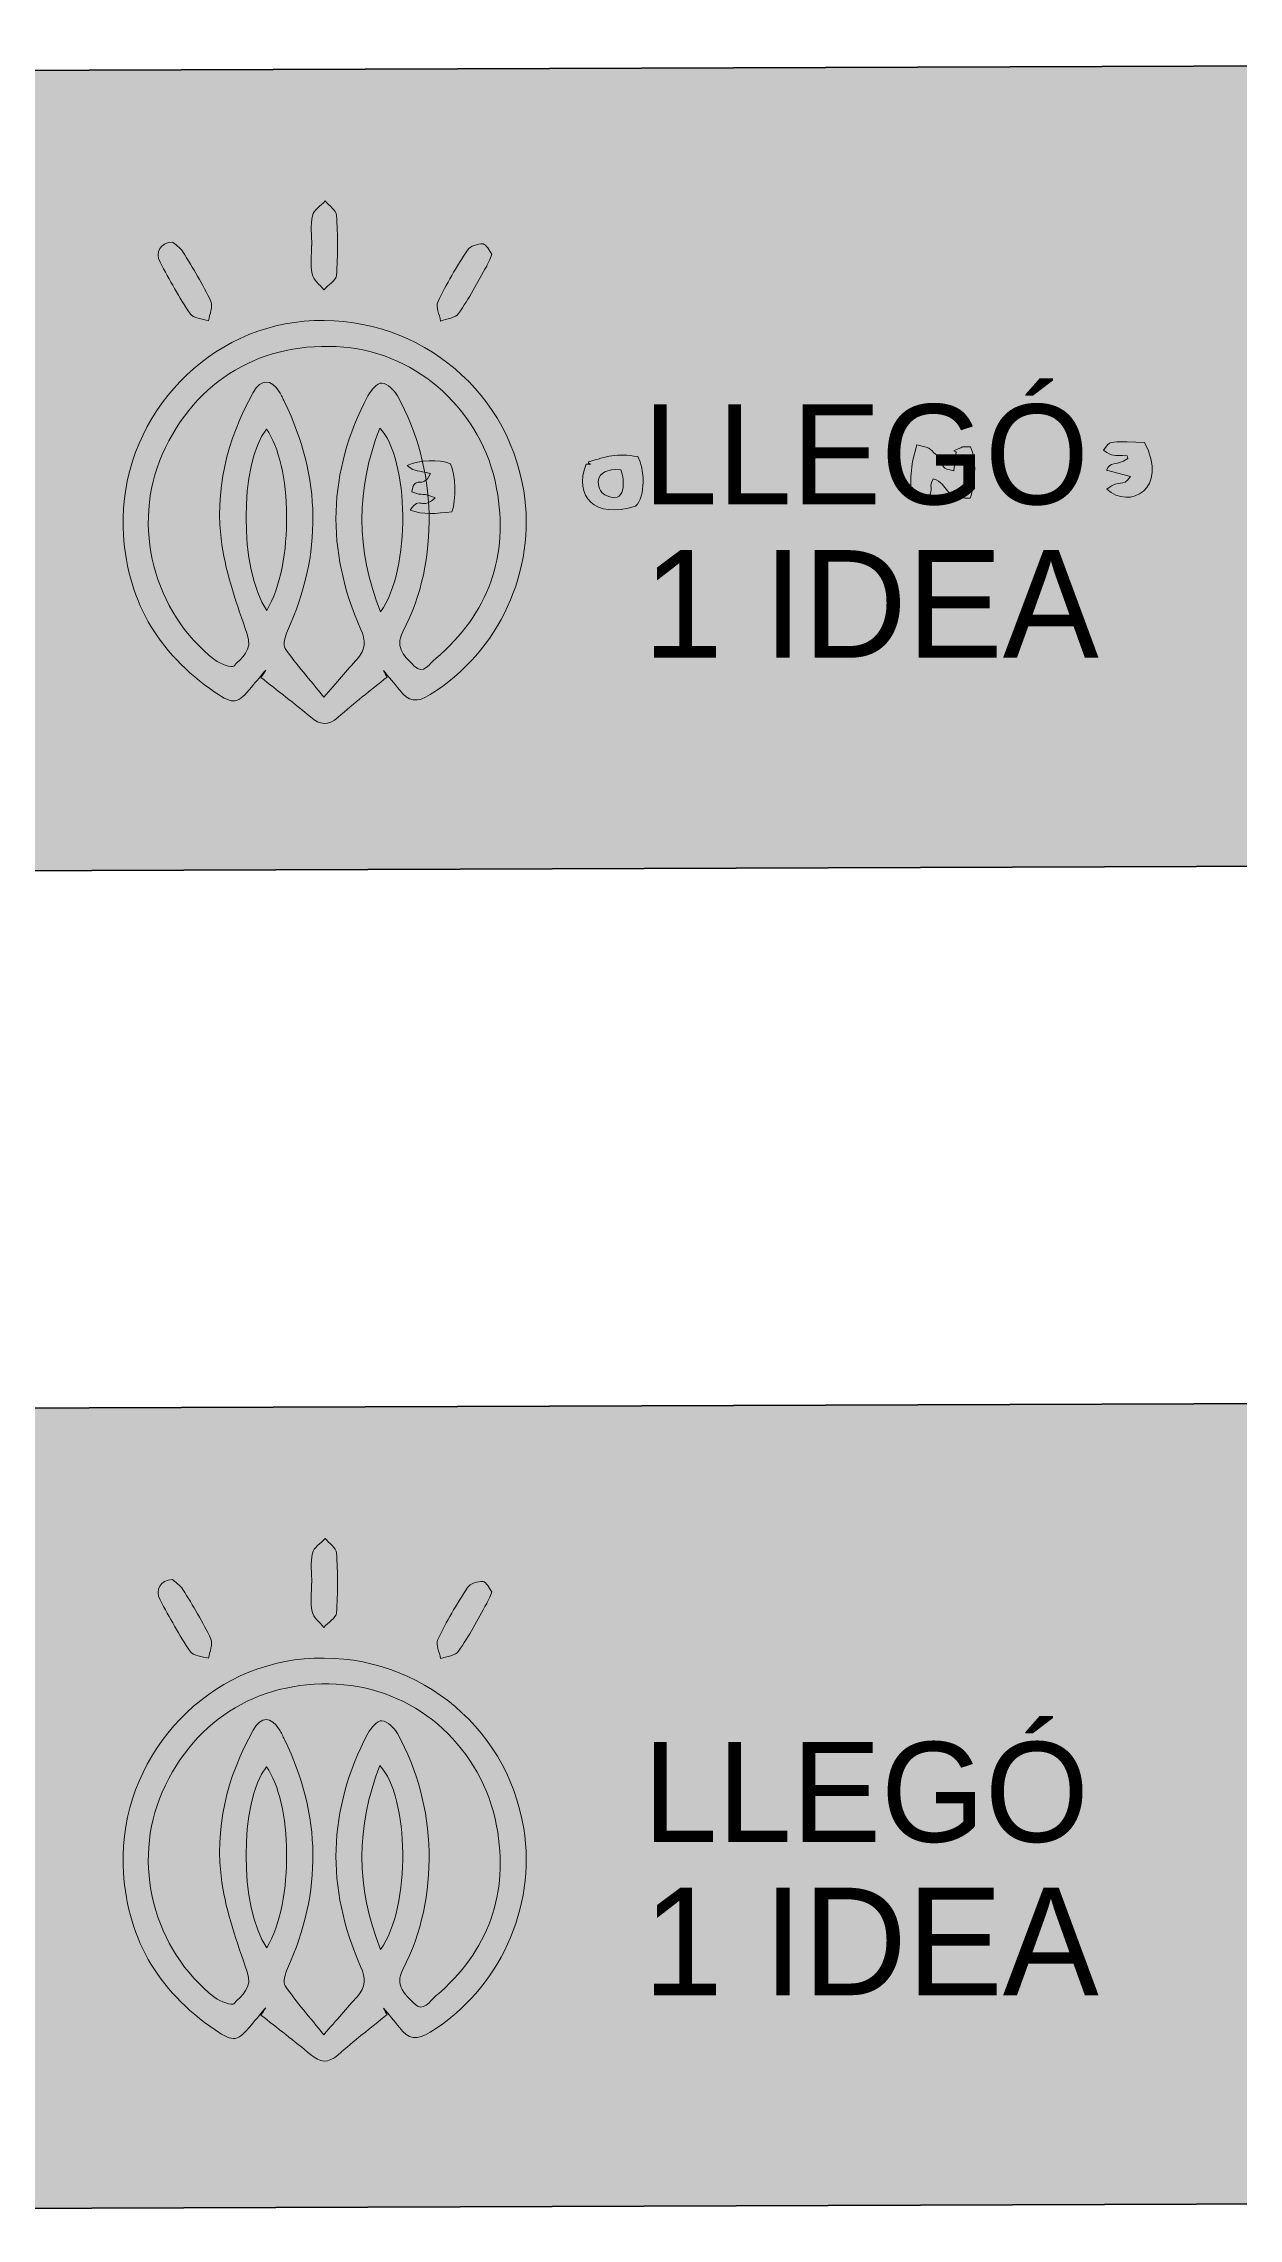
# Model space of a CAD drawing. Header units: millimetres. Extents: x -336 to 268, y -416 to 74.
# Drawn here: x 81.6 to 111.5, y -278.5 to -224.1 of the extents above; entities that cross this region are included whole.
import ezdxf

# ---------------------------------------------------------------- set-up
doc = ezdxf.new("R2010")
doc.units = ezdxf.units.MM
doc.header["$MEASUREMENT"] = 0
doc.layers.add('Capa 1', color=7, linetype='Continuous', lineweight=0)

msp = doc.modelspace()

# ---------------------------------------------------------------- hatches: boundary and pattern name
at = {"layer": 'Capa 1', "true_color": 0x92784b, "transparency": 33554687}
h = msp.add_hatch(color=35, dxfattribs=at)
h.dxf.hatch_style = 2
edge = h.paths.add_edge_path()
edge.add_spline(control_points=[(11.43, -225.041), (11.43, -225.041), (266.767, -224.118), (266.767, -224.118), (267.317, -224.116), (267.768, -224.564), (267.77, -225.114), (267.77, -225.114), (267.835, -243.114), (267.835, -243.114), (267.837, -243.664), (267.389, -244.116), (266.839, -244.118), (266.839, -244.118), (11.503, -245.041), (11.503, -245.041), (10.953, -245.043), (10.501, -244.595), (10.499, -244.044), (10.499, -244.044), (10.434, -226.045), (10.434, -226.045), (10.432, -225.495), (10.88, -225.043), (11.43, -225.041)], knot_values=[0, 0, 0, 0, 1, 1, 1, 2, 2, 2, 3, 3, 3, 4, 4, 4, 5, 5, 5, 6, 6, 6, 7, 7, 7, 8, 8, 8, 8], degree=3, periodic=0)
at = {"layer": 'Capa 1', "true_color": 0x000000, "transparency": 33554687}
h = msp.add_hatch(color=18, dxfattribs=at)
h.dxf.hatch_style = 2
edge = h.paths.add_edge_path()
edge.add_spline(control_points=[(88.313, -229.166), (88.313, -228.916), (88.275, -228.657), (88.328, -228.419), (88.359, -228.279), (88.536, -228.172), (88.648, -228.05), (88.747, -228.169), (88.924, -228.284), (88.932, -228.41), (88.965, -228.908), (88.968, -229.411), (88.931, -229.908), (88.921, -230.037), (88.723, -230.151), (88.611, -230.273), (88.511, -230.14), (88.355, -230.02), (88.323, -229.873), (88.274, -229.647), (88.31, -229.402), (88.31, -229.166), (88.311, -229.166), (88.312, -229.166), (88.313, -229.166)], knot_values=[0, 0, 0, 0, 1, 1, 1, 2, 2, 2, 3, 3, 3, 4, 4, 4, 5, 5, 5, 6, 6, 6, 7, 7, 7, 8, 8, 8, 8], degree=3, periodic=0)
h = msp.add_hatch(color=18, dxfattribs=at)
h.dxf.hatch_style = 2
edge = h.paths.add_edge_path()
edge.add_spline(control_points=[(84.83, -229.077), (84.896, -229.136), (85.025, -229.211), (85.094, -229.323), (85.342, -229.728), (85.59, -230.135), (85.792, -230.562), (85.851, -230.686), (85.758, -230.881), (85.734, -231.044), (85.579, -230.991), (85.354, -230.986), (85.28, -230.878), (85, -230.464), (84.758, -230.023), (84.522, -229.582), (84.392, -229.337), (84.525, -229.09), (84.83, -229.077)], knot_values=[0, 0, 0, 0, 1, 1, 1, 2, 2, 2, 3, 3, 3, 4, 4, 4, 5, 5, 5, 6, 6, 6, 6], degree=3, periodic=0)
h = msp.add_hatch(color=18, dxfattribs=at)
h.dxf.hatch_style = 2
edge = h.paths.add_edge_path()
edge.add_spline(control_points=[(92.814, -229.384), (92.758, -229.512), (92.728, -229.599), (92.683, -229.678), (92.455, -230.077), (92.243, -230.488), (91.982, -230.865), (91.904, -230.977), (91.686, -230.992), (91.533, -231.051), (91.504, -230.89), (91.403, -230.695), (91.46, -230.576), (91.677, -230.127), (91.931, -229.694), (92.204, -229.277), (92.268, -229.178), (92.463, -229.117), (92.592, -229.126), (92.674, -229.131), (92.745, -229.298), (92.814, -229.384)], knot_values=[0, 0, 0, 0, 1, 1, 1, 2, 2, 2, 3, 3, 3, 4, 4, 4, 5, 5, 5, 6, 6, 6, 7, 7, 7, 7], degree=3, periodic=0)
h = msp.add_hatch(color=18, dxfattribs=at)
h.dxf.hatch_style = 2
edge = h.paths.add_edge_path()
edge.add_spline(control_points=[(87.189, -238.282), (87.885, -237.126), (87.818, -234.614), (87.179, -233.756), (86.502, -234.625), (86.496, -237.268), (87.189, -238.282)], knot_values=[0, 0, 0, 0, 1, 1, 1, 2, 2, 2, 2], degree=3, periodic=0)
edge = h.paths.add_edge_path()
edge.add_spline(control_points=[(90.034, -238.317), (90.795, -237.261), (90.749, -234.491), (90.012, -233.725), (89.422, -235.254), (89.41, -236.754), (90.034, -238.317)], knot_values=[0, 0, 0, 0, 1, 1, 1, 2, 2, 2, 2], degree=3, periodic=0)
edge = h.paths.add_edge_path()
edge.add_spline(control_points=[(88.614, -240.449), (88.937, -240.081), (89.191, -239.782), (89.454, -239.492), (89.667, -239.258), (89.666, -239.039), (89.534, -238.743), (88.661, -236.778), (88.711, -234.83), (89.714, -232.921), (89.787, -232.783), (89.958, -232.592), (90.063, -232.603), (90.206, -232.618), (90.376, -232.781), (90.454, -232.925), (90.957, -233.842), (91.221, -234.831), (91.242, -235.876), (91.264, -236.908), (91.061, -237.902), (90.589, -238.82), (90.375, -239.237), (90.658, -239.448), (90.867, -239.665), (91.104, -239.912), (91.268, -239.605), (91.413, -239.481), (92.731, -238.36), (93.248, -236.923), (92.932, -235.234), (92.572, -233.307), (90.981, -231.866), (89.111, -231.704), (87.1, -231.53), (85.403, -232.514), (84.577, -234.386), (83.798, -236.153), (84.363, -238.337), (85.892, -239.521), (86.023, -239.623), (86.324, -239.728), (86.369, -239.676), (86.559, -239.46), (86.846, -239.287), (86.7, -238.875), (86.442, -238.147), (86.179, -237.403), (86.068, -236.644), (85.872, -235.301), (86.188, -234.023), (86.851, -232.838), (87.046, -232.488), (87.293, -232.491), (87.505, -232.827), (87.554, -232.905), (87.592, -232.99), (87.632, -233.072), (88.553, -234.969), (88.577, -236.875), (87.706, -238.796), (87.646, -238.928), (87.585, -239.142), (87.648, -239.232), (87.931, -239.636), (88.258, -240.01), (88.614, -240.449)], knot_values=[0, 0, 0, 0, 1, 1, 1, 2, 2, 2, 3, 3, 3, 4, 4, 4, 5, 5, 5, 6, 6, 6, 7, 7, 7, 8, 8, 8, 9, 9, 9, 10, 10, 10, 11, 11, 11, 12, 12, 12, 13, 13, 13, 14, 14, 14, 15, 15, 15, 16, 16, 16, 17, 17, 17, 18, 18, 18, 19, 19, 19, 20, 20, 20, 21, 21, 21, 22, 22, 22, 22], degree=3, periodic=0)
edge = h.paths.add_edge_path()
edge.add_spline(control_points=[(90.193, -239.949), (89.784, -240.282), (89.364, -240.603), (88.969, -240.952), (88.719, -241.174), (88.522, -241.15), (88.28, -240.946), (87.878, -240.606), (87.457, -240.287), (87.044, -239.96), (87.084, -239.899), (87.123, -239.838), (87.162, -239.778), (87.047, -239.915), (86.929, -240.051), (86.815, -240.191), (86.464, -240.62), (86.361, -240.648), (85.899, -240.332), (84.454, -239.344), (83.655, -237.983), (83.602, -236.221), (83.523, -233.58), (85.543, -231.285), (88.125, -231.057), (90.8, -230.821), (93.185, -232.664), (93.609, -235.296), (93.93, -237.289), (92.993, -239.31), (91.274, -240.388), (90.948, -240.593), (90.725, -240.57), (90.504, -240.27), (90.38, -240.102), (90.239, -239.947), (90.106, -239.787), (90.135, -239.841), (90.164, -239.895), (90.193, -239.949)], knot_values=[0, 0, 0, 0, 1, 1, 1, 2, 2, 2, 3, 3, 3, 4, 4, 4, 5, 5, 5, 6, 6, 6, 7, 7, 7, 8, 8, 8, 9, 9, 9, 10, 10, 10, 11, 11, 11, 12, 12, 12, 13, 13, 13, 13], degree=3, periodic=0)
at = {"layer": 'Capa 1', "true_color": 0x92784b, "transparency": 33554687}
h = msp.add_hatch(color=35, dxfattribs=at)
h.dxf.hatch_style = 2
edge = h.paths.add_edge_path()
edge.add_spline(control_points=[(11.43, -258.468), (11.43, -258.468), (266.767, -257.545), (266.767, -257.545), (267.317, -257.543), (267.768, -257.991), (267.77, -258.541), (267.77, -258.541), (267.835, -276.541), (267.835, -276.541), (267.837, -277.091), (267.389, -277.543), (266.839, -277.545), (266.839, -277.545), (11.503, -278.468), (11.503, -278.468), (10.953, -278.47), (10.501, -278.022), (10.499, -277.472), (10.499, -277.472), (10.434, -259.472), (10.434, -259.472), (10.432, -258.922), (10.88, -258.47), (11.43, -258.468)], knot_values=[0, 0, 0, 0, 1, 1, 1, 2, 2, 2, 3, 3, 3, 4, 4, 4, 5, 5, 5, 6, 6, 6, 7, 7, 7, 8, 8, 8, 8], degree=3, periodic=0)
at = {"layer": 'Capa 1', "true_color": 0x000000, "transparency": 33554687}
h = msp.add_hatch(color=18, dxfattribs=at)
h.dxf.hatch_style = 2
edge = h.paths.add_edge_path()
edge.add_spline(control_points=[(88.313, -262.593), (88.313, -262.343), (88.275, -262.084), (88.328, -261.846), (88.359, -261.706), (88.536, -261.599), (88.648, -261.477), (88.747, -261.597), (88.924, -261.711), (88.932, -261.837), (88.965, -262.335), (88.968, -262.838), (88.931, -263.335), (88.921, -263.464), (88.723, -263.578), (88.611, -263.7), (88.511, -263.568), (88.355, -263.447), (88.323, -263.3), (88.274, -263.074), (88.31, -262.83), (88.31, -262.593), (88.311, -262.593), (88.312, -262.593), (88.313, -262.593)], knot_values=[0, 0, 0, 0, 1, 1, 1, 2, 2, 2, 3, 3, 3, 4, 4, 4, 5, 5, 5, 6, 6, 6, 7, 7, 7, 8, 8, 8, 8], degree=3, periodic=0)
h = msp.add_hatch(color=18, dxfattribs=at)
h.dxf.hatch_style = 2
edge = h.paths.add_edge_path()
edge.add_spline(control_points=[(84.83, -262.504), (84.896, -262.563), (85.025, -262.638), (85.094, -262.751), (85.342, -263.155), (85.59, -263.562), (85.792, -263.989), (85.851, -264.113), (85.758, -264.309), (85.734, -264.471), (85.579, -264.419), (85.354, -264.413), (85.28, -264.305), (85, -263.892), (84.758, -263.451), (84.522, -263.009), (84.392, -262.764), (84.525, -262.517), (84.83, -262.504)], knot_values=[0, 0, 0, 0, 1, 1, 1, 2, 2, 2, 3, 3, 3, 4, 4, 4, 5, 5, 5, 6, 6, 6, 6], degree=3, periodic=0)
h = msp.add_hatch(color=18, dxfattribs=at)
h.dxf.hatch_style = 2
edge = h.paths.add_edge_path()
edge.add_spline(control_points=[(92.814, -262.812), (92.758, -262.939), (92.728, -263.026), (92.683, -263.105), (92.455, -263.504), (92.243, -263.915), (91.982, -264.292), (91.904, -264.404), (91.686, -264.419), (91.533, -264.478), (91.504, -264.318), (91.403, -264.122), (91.46, -264.003), (91.677, -263.554), (91.931, -263.122), (92.204, -262.704), (92.268, -262.605), (92.463, -262.544), (92.592, -262.553), (92.674, -262.558), (92.745, -262.725), (92.814, -262.812)], knot_values=[0, 0, 0, 0, 1, 1, 1, 2, 2, 2, 3, 3, 3, 4, 4, 4, 5, 5, 5, 6, 6, 6, 7, 7, 7, 7], degree=3, periodic=0)
h = msp.add_hatch(color=18, dxfattribs=at)
h.dxf.hatch_style = 2
edge = h.paths.add_edge_path()
edge.add_spline(control_points=[(87.189, -271.71), (87.885, -270.553), (87.818, -268.041), (87.179, -267.184), (86.502, -268.052), (86.496, -270.695), (87.189, -271.71)], knot_values=[0, 0, 0, 0, 1, 1, 1, 2, 2, 2, 2], degree=3, periodic=0)
edge = h.paths.add_edge_path()
edge.add_spline(control_points=[(90.034, -271.744), (90.795, -270.689), (90.749, -267.918), (90.012, -267.152), (89.422, -268.681), (89.41, -270.181), (90.034, -271.744)], knot_values=[0, 0, 0, 0, 1, 1, 1, 2, 2, 2, 2], degree=3, periodic=0)
edge = h.paths.add_edge_path()
edge.add_spline(control_points=[(88.614, -273.876), (88.937, -273.508), (89.191, -273.209), (89.454, -272.919), (89.667, -272.685), (89.666, -272.466), (89.534, -272.17), (88.661, -270.205), (88.711, -268.257), (89.714, -266.348), (89.787, -266.21), (89.958, -266.019), (90.063, -266.03), (90.206, -266.045), (90.376, -266.209), (90.454, -266.352), (90.957, -267.269), (91.221, -268.258), (91.242, -269.304), (91.264, -270.335), (91.061, -271.329), (90.589, -272.247), (90.375, -272.664), (90.658, -272.875), (90.867, -273.092), (91.104, -273.339), (91.268, -273.032), (91.413, -272.908), (92.731, -271.788), (93.248, -270.351), (92.932, -268.661), (92.572, -266.734), (90.981, -265.293), (89.111, -265.131), (87.1, -264.957), (85.403, -265.941), (84.577, -267.814), (83.798, -269.58), (84.363, -271.764), (85.892, -272.949), (86.023, -273.05), (86.324, -273.155), (86.369, -273.103), (86.559, -272.887), (86.846, -272.714), (86.7, -272.302), (86.442, -271.574), (86.179, -270.831), (86.068, -270.072), (85.872, -268.728), (86.188, -267.45), (86.851, -266.265), (87.046, -265.915), (87.293, -265.919), (87.505, -266.254), (87.554, -266.332), (87.592, -266.417), (87.632, -266.5), (88.553, -268.396), (88.577, -270.302), (87.706, -272.224), (87.646, -272.355), (87.585, -272.57), (87.648, -272.659), (87.931, -273.064), (88.258, -273.437), (88.614, -273.876)], knot_values=[0, 0, 0, 0, 1, 1, 1, 2, 2, 2, 3, 3, 3, 4, 4, 4, 5, 5, 5, 6, 6, 6, 7, 7, 7, 8, 8, 8, 9, 9, 9, 10, 10, 10, 11, 11, 11, 12, 12, 12, 13, 13, 13, 14, 14, 14, 15, 15, 15, 16, 16, 16, 17, 17, 17, 18, 18, 18, 19, 19, 19, 20, 20, 20, 21, 21, 21, 22, 22, 22, 22], degree=3, periodic=0)
edge = h.paths.add_edge_path()
edge.add_spline(control_points=[(90.193, -273.376), (89.784, -273.709), (89.364, -274.03), (88.969, -274.379), (88.719, -274.601), (88.522, -274.578), (88.28, -274.373), (87.878, -274.033), (87.457, -273.714), (87.044, -273.387), (87.084, -273.326), (87.123, -273.266), (87.162, -273.205), (87.047, -273.342), (86.929, -273.479), (86.815, -273.618), (86.464, -274.047), (86.361, -274.075), (85.899, -273.759), (84.454, -272.772), (83.655, -271.41), (83.602, -269.648), (83.523, -267.007), (85.543, -264.712), (88.125, -264.484), (90.8, -264.249), (93.185, -266.091), (93.609, -268.723), (93.93, -270.717), (92.993, -272.737), (91.274, -273.816), (90.948, -274.02), (90.725, -273.997), (90.504, -273.697), (90.38, -273.529), (90.239, -273.374), (90.106, -273.214), (90.135, -273.268), (90.164, -273.322), (90.193, -273.376)], knot_values=[0, 0, 0, 0, 1, 1, 1, 2, 2, 2, 3, 3, 3, 4, 4, 4, 5, 5, 5, 6, 6, 6, 7, 7, 7, 8, 8, 8, 9, 9, 9, 10, 10, 10, 11, 11, 11, 12, 12, 12, 13, 13, 13, 13], degree=3, periodic=0)

# ---------------------------------------------------------------- linework, layer by layer
at = {"layer": 'Capa 1', "color": 35, "lineweight": 35, "true_color": 0x92784b}
for points in [[(11.43, -225.041), (11.43, -225.041), (266.767, -224.118), (266.767, -224.118), (267.317, -224.116), (267.768, -224.564), (267.77, -225.114), (267.77, -225.114), (267.835, -243.114), (267.835, -243.114), (267.837, -243.664), (267.389, -244.116), (266.839, -244.118), (266.839, -244.118), (11.503, -245.041), (11.503, -245.041), (10.953, -245.043), (10.501, -244.595), (10.499, -244.044), (10.499, -244.044), (10.434, -226.045), (10.434, -226.045), (10.432, -225.495), (10.88, -225.043), (11.43, -225.041)], [(11.43, -258.468), (11.43, -258.468), (266.767, -257.545), (266.767, -257.545), (267.317, -257.543), (267.768, -257.991), (267.77, -258.541), (267.77, -258.541), (267.835, -276.541), (267.835, -276.541), (267.837, -277.091), (267.389, -277.543), (266.839, -277.545), (266.839, -277.545), (11.503, -278.468), (11.503, -278.468), (10.953, -278.47), (10.501, -278.022), (10.499, -277.472), (10.499, -277.472), (10.434, -259.472), (10.434, -259.472), (10.432, -258.922), (10.88, -258.47), (11.43, -258.468)]]:
    msp.add_open_spline(points, degree=3, knots=[0, 0, 0, 0, 1, 1, 1, 2, 2, 2, 3, 3, 3, 4, 4, 4, 5, 5, 5, 6, 6, 6, 7, 7, 7, 8, 8, 8, 8], dxfattribs=at)
at = {"layer": 'Capa 1'}
for points, knots in [([(88.313, -229.166), (88.313, -228.916), (88.275, -228.657), (88.328, -228.419), (88.359, -228.279), (88.536, -228.172), (88.648, -228.05), (88.747, -228.169), (88.924, -228.284), (88.932, -228.41), (88.965, -228.908), (88.968, -229.411), (88.931, -229.908), (88.921, -230.037), (88.723, -230.151), (88.611, -230.273), (88.511, -230.14), (88.355, -230.02), (88.323, -229.873), (88.274, -229.647), (88.31, -229.402), (88.31, -229.166), (88.311, -229.166), (88.312, -229.166), (88.313, -229.166)], [0, 0, 0, 0, 1, 1, 1, 2, 2, 2, 3, 3, 3, 4, 4, 4, 5, 5, 5, 6, 6, 6, 7, 7, 7, 8, 8, 8, 8]), ([(84.83, -229.077), (84.896, -229.136), (85.025, -229.211), (85.094, -229.323), (85.342, -229.728), (85.59, -230.135), (85.792, -230.562), (85.851, -230.686), (85.758, -230.881), (85.734, -231.044), (85.579, -230.991), (85.354, -230.986), (85.28, -230.878), (85, -230.464), (84.758, -230.023), (84.522, -229.582), (84.392, -229.337), (84.525, -229.09), (84.83, -229.077)], [0, 0, 0, 0, 1, 1, 1, 2, 2, 2, 3, 3, 3, 4, 4, 4, 5, 5, 5, 6, 6, 6, 6]), ([(92.814, -229.384), (92.758, -229.512), (92.728, -229.599), (92.683, -229.678), (92.455, -230.077), (92.243, -230.488), (91.982, -230.865), (91.904, -230.977), (91.686, -230.992), (91.533, -231.051), (91.504, -230.89), (91.403, -230.695), (91.46, -230.576), (91.677, -230.127), (91.931, -229.694), (92.204, -229.277), (92.268, -229.178), (92.463, -229.117), (92.592, -229.126), (92.674, -229.131), (92.745, -229.298), (92.814, -229.384)], [0, 0, 0, 0, 1, 1, 1, 2, 2, 2, 3, 3, 3, 4, 4, 4, 5, 5, 5, 6, 6, 6, 7, 7, 7, 7]), ([(90.193, -239.949), (89.784, -240.282), (89.364, -240.603), (88.969, -240.952), (88.719, -241.174), (88.522, -241.15), (88.28, -240.946), (87.878, -240.606), (87.457, -240.287), (87.044, -239.96), (87.084, -239.899), (87.123, -239.838), (87.162, -239.778), (87.047, -239.915), (86.929, -240.051), (86.815, -240.191), (86.464, -240.62), (86.361, -240.648), (85.899, -240.332), (84.454, -239.344), (83.655, -237.983), (83.602, -236.221), (83.523, -233.58), (85.543, -231.285), (88.125, -231.057), (90.8, -230.821), (93.185, -232.664), (93.609, -235.296), (93.93, -237.289), (92.993, -239.31), (91.274, -240.388), (90.948, -240.593), (90.725, -240.57), (90.504, -240.27), (90.38, -240.102), (90.239, -239.947), (90.106, -239.787), (90.135, -239.841), (90.164, -239.895), (90.193, -239.949)], [0, 0, 0, 0, 1, 1, 1, 2, 2, 2, 3, 3, 3, 4, 4, 4, 5, 5, 5, 6, 6, 6, 7, 7, 7, 8, 8, 8, 9, 9, 9, 10, 10, 10, 11, 11, 11, 12, 12, 12, 13, 13, 13, 13]), ([(88.614, -240.449), (88.937, -240.081), (89.191, -239.782), (89.454, -239.492), (89.667, -239.258), (89.666, -239.039), (89.534, -238.743), (88.661, -236.778), (88.711, -234.83), (89.714, -232.921), (89.787, -232.783), (89.958, -232.592), (90.063, -232.603), (90.206, -232.618), (90.376, -232.781), (90.454, -232.925), (90.957, -233.842), (91.221, -234.831), (91.242, -235.876), (91.264, -236.908), (91.061, -237.902), (90.589, -238.82), (90.375, -239.237), (90.658, -239.448), (90.867, -239.665), (91.104, -239.912), (91.268, -239.605), (91.413, -239.481), (92.731, -238.36), (93.248, -236.923), (92.932, -235.234), (92.572, -233.307), (90.981, -231.866), (89.111, -231.704), (87.1, -231.53), (85.403, -232.514), (84.577, -234.386), (83.798, -236.153), (84.363, -238.337), (85.892, -239.521), (86.023, -239.623), (86.324, -239.728), (86.369, -239.676), (86.559, -239.46), (86.846, -239.287), (86.7, -238.875), (86.442, -238.147), (86.179, -237.403), (86.068, -236.644), (85.872, -235.301), (86.188, -234.023), (86.851, -232.838), (87.046, -232.488), (87.293, -232.491), (87.505, -232.827), (87.554, -232.905), (87.592, -232.99), (87.632, -233.072), (88.553, -234.969), (88.577, -236.875), (87.706, -238.796), (87.646, -238.928), (87.585, -239.142), (87.648, -239.232), (87.931, -239.636), (88.258, -240.01), (88.614, -240.449)], [0, 0, 0, 0, 1, 1, 1, 2, 2, 2, 3, 3, 3, 4, 4, 4, 5, 5, 5, 6, 6, 6, 7, 7, 7, 8, 8, 8, 9, 9, 9, 10, 10, 10, 11, 11, 11, 12, 12, 12, 13, 13, 13, 14, 14, 14, 15, 15, 15, 16, 16, 16, 17, 17, 17, 18, 18, 18, 19, 19, 19, 20, 20, 20, 21, 21, 21, 22, 22, 22, 22]), ([(87.189, -238.282), (87.885, -237.126), (87.818, -234.614), (87.179, -233.756), (86.502, -234.625), (86.496, -237.268), (87.189, -238.282)], [0, 0, 0, 0, 1, 1, 1, 2, 2, 2, 2]), ([(90.034, -238.317), (90.795, -237.261), (90.749, -234.491), (90.012, -233.725), (89.422, -235.254), (89.41, -236.754), (90.034, -238.317)], [0, 0, 0, 0, 1, 1, 1, 2, 2, 2, 2]), ([(104.355, -234.297), (104.355, -234.297), (104.416, -234.321), (104.416, -234.321), (104.416, -234.321), (104.352, -234.791), (104.352, -234.791), (104.045, -234.748), (104.096, -234.685), (104.012, -234.469), (103.713, -234.262), (103.87, -234.234), (103.428, -234.144), (103.428, -234.144), (103.319, -234.559), (103.319, -234.559), (103.309, -234.93), (103.128, -235.525), (103.609, -235.54), (103.934, -235.254), (103.686, -235.29), (103.84, -234.992), (104.254, -235.137), (104.073, -235.494), (104.761, -235.477), (104.89, -235.141), (104.933, -234.517), (104.773, -234.195), (104.429, -234.216), (104.721, -234.143), (104.355, -234.297)], [0, 0, 0, 0, 1, 1, 1, 2, 2, 2, 3, 3, 3, 4, 4, 4, 5, 5, 5, 6, 6, 6, 7, 7, 7, 8, 8, 8, 9, 9, 9, 10, 10, 10, 10]), ([(108.683, -234.069), (108.245, -234.082), (108.269, -234.03), (108.092, -234.281), (108.346, -234.452), (108.317, -234.392), (108.689, -234.418), (108.689, -234.418), (108.703, -234.485), (108.703, -234.485), (108.378, -234.71), (108.269, -234.532), (108.173, -234.775), (108.173, -234.775), (108.769, -234.94), (108.769, -234.94), (108.554, -235.241), (108.524, -234.971), (108.179, -235.253), (108.739, -235.779), (109.738, -235.254), (109.122, -234.084), (109.122, -234.084), (108.683, -234.069), (108.683, -234.069)], [0, 0, 0, 0, 1, 1, 1, 2, 2, 2, 3, 3, 3, 4, 4, 4, 5, 5, 5, 6, 6, 6, 7, 7, 7, 8, 8, 8, 8]), ([(91.782, -234.617), (91.492, -234.502), (90.999, -234.525), (90.7, -234.66), (90.914, -234.849), (90.96, -234.768), (91.276, -234.861), (91.074, -235.315), (90.899, -234.84), (90.813, -235.32), (91.131, -235.446), (91.067, -235.315), (91.392, -235.472), (91.059, -235.802), (91.03, -235.394), (90.775, -235.774), (91.079, -235.905), (91.428, -235.86), (91.814, -235.821), (91.926, -235.513), (91.909, -234.901), (91.782, -234.617)], [0, 0, 0, 0, 1, 1, 1, 2, 2, 2, 3, 3, 3, 4, 4, 4, 5, 5, 5, 6, 6, 6, 7, 7, 7, 7]), ([(95.224, -234.572), (95.221, -234.638), (95.369, -234.644), (95.165, -234.627), (94.859, -235.444), (95.372, -235.998), (96.403, -235.681), (96.665, -235.436), (96.623, -234.727), (96.459, -234.441), (95.915, -234.344), (95.694, -234.434), (95.224, -234.572)], [0, 0, 0, 0, 1, 1, 1, 2, 2, 2, 3, 3, 3, 4, 4, 4, 4]), ([(96.038, -234.771), (96.126, -235.013), (96.191, -235.684), (95.638, -235.396), (95.419, -235.282), (95.299, -234.699), (96.038, -234.771)], [0, 0, 0, 0, 1, 1, 1, 2, 2, 2, 2]), ([(88.313, -262.593), (88.313, -262.343), (88.275, -262.084), (88.328, -261.846), (88.359, -261.706), (88.536, -261.599), (88.648, -261.477), (88.747, -261.597), (88.924, -261.711), (88.932, -261.837), (88.965, -262.335), (88.968, -262.838), (88.931, -263.335), (88.921, -263.464), (88.723, -263.578), (88.611, -263.7), (88.511, -263.568), (88.355, -263.447), (88.323, -263.3), (88.274, -263.074), (88.31, -262.83), (88.31, -262.593), (88.311, -262.593), (88.312, -262.593), (88.313, -262.593)], [0, 0, 0, 0, 1, 1, 1, 2, 2, 2, 3, 3, 3, 4, 4, 4, 5, 5, 5, 6, 6, 6, 7, 7, 7, 8, 8, 8, 8]), ([(84.83, -262.504), (84.896, -262.563), (85.025, -262.638), (85.094, -262.751), (85.342, -263.155), (85.59, -263.562), (85.792, -263.989), (85.851, -264.113), (85.758, -264.309), (85.734, -264.471), (85.579, -264.419), (85.354, -264.413), (85.28, -264.305), (85, -263.892), (84.758, -263.451), (84.522, -263.009), (84.392, -262.764), (84.525, -262.517), (84.83, -262.504)], [0, 0, 0, 0, 1, 1, 1, 2, 2, 2, 3, 3, 3, 4, 4, 4, 5, 5, 5, 6, 6, 6, 6]), ([(92.814, -262.812), (92.758, -262.939), (92.728, -263.026), (92.683, -263.105), (92.455, -263.504), (92.243, -263.915), (91.982, -264.292), (91.904, -264.404), (91.686, -264.419), (91.533, -264.478), (91.504, -264.318), (91.403, -264.122), (91.46, -264.003), (91.677, -263.554), (91.931, -263.122), (92.204, -262.704), (92.268, -262.605), (92.463, -262.544), (92.592, -262.553), (92.674, -262.558), (92.745, -262.725), (92.814, -262.812)], [0, 0, 0, 0, 1, 1, 1, 2, 2, 2, 3, 3, 3, 4, 4, 4, 5, 5, 5, 6, 6, 6, 7, 7, 7, 7]), ([(90.193, -273.376), (89.784, -273.709), (89.364, -274.03), (88.969, -274.379), (88.719, -274.601), (88.522, -274.578), (88.28, -274.373), (87.878, -274.033), (87.457, -273.714), (87.044, -273.387), (87.084, -273.326), (87.123, -273.266), (87.162, -273.205), (87.047, -273.342), (86.929, -273.479), (86.815, -273.618), (86.464, -274.047), (86.361, -274.075), (85.899, -273.759), (84.454, -272.772), (83.655, -271.41), (83.602, -269.648), (83.523, -267.007), (85.543, -264.712), (88.125, -264.484), (90.8, -264.249), (93.185, -266.091), (93.609, -268.723), (93.93, -270.717), (92.993, -272.737), (91.274, -273.816), (90.948, -274.02), (90.725, -273.997), (90.504, -273.697), (90.38, -273.529), (90.239, -273.374), (90.106, -273.214), (90.135, -273.268), (90.164, -273.322), (90.193, -273.376)], [0, 0, 0, 0, 1, 1, 1, 2, 2, 2, 3, 3, 3, 4, 4, 4, 5, 5, 5, 6, 6, 6, 7, 7, 7, 8, 8, 8, 9, 9, 9, 10, 10, 10, 11, 11, 11, 12, 12, 12, 13, 13, 13, 13]), ([(88.614, -273.876), (88.937, -273.508), (89.191, -273.209), (89.454, -272.919), (89.667, -272.685), (89.666, -272.466), (89.534, -272.17), (88.661, -270.205), (88.711, -268.257), (89.714, -266.348), (89.787, -266.21), (89.958, -266.019), (90.063, -266.03), (90.206, -266.045), (90.376, -266.209), (90.454, -266.352), (90.957, -267.269), (91.221, -268.258), (91.242, -269.304), (91.264, -270.335), (91.061, -271.329), (90.589, -272.247), (90.375, -272.664), (90.658, -272.875), (90.867, -273.092), (91.104, -273.339), (91.268, -273.032), (91.413, -272.908), (92.731, -271.788), (93.248, -270.351), (92.932, -268.661), (92.572, -266.734), (90.981, -265.293), (89.111, -265.131), (87.1, -264.957), (85.403, -265.941), (84.577, -267.814), (83.798, -269.58), (84.363, -271.764), (85.892, -272.949), (86.023, -273.05), (86.324, -273.155), (86.369, -273.103), (86.559, -272.887), (86.846, -272.714), (86.7, -272.302), (86.442, -271.574), (86.179, -270.831), (86.068, -270.072), (85.872, -268.728), (86.188, -267.45), (86.851, -266.265), (87.046, -265.915), (87.293, -265.919), (87.505, -266.254), (87.554, -266.332), (87.592, -266.417), (87.632, -266.5), (88.553, -268.396), (88.577, -270.302), (87.706, -272.224), (87.646, -272.355), (87.585, -272.57), (87.648, -272.659), (87.931, -273.064), (88.258, -273.437), (88.614, -273.876)], [0, 0, 0, 0, 1, 1, 1, 2, 2, 2, 3, 3, 3, 4, 4, 4, 5, 5, 5, 6, 6, 6, 7, 7, 7, 8, 8, 8, 9, 9, 9, 10, 10, 10, 11, 11, 11, 12, 12, 12, 13, 13, 13, 14, 14, 14, 15, 15, 15, 16, 16, 16, 17, 17, 17, 18, 18, 18, 19, 19, 19, 20, 20, 20, 21, 21, 21, 22, 22, 22, 22]), ([(87.189, -271.71), (87.885, -270.553), (87.818, -268.041), (87.179, -267.184), (86.502, -268.052), (86.496, -270.695), (87.189, -271.71)], [0, 0, 0, 0, 1, 1, 1, 2, 2, 2, 2]), ([(90.034, -271.744), (90.795, -270.689), (90.749, -267.918), (90.012, -267.152), (89.422, -268.681), (89.41, -270.181), (90.034, -271.744)], [0, 0, 0, 0, 1, 1, 1, 2, 2, 2, 2])]:
    msp.add_open_spline(points, degree=3, knots=knots, dxfattribs=at)

# ---------------------------------------------------------------- texts
at = {"layer": 'Capa 1', "char_height": 0.2, "attachment_point": 7}
for s, insert in [('\\C250;\\c1776925;\\FKeep Calm Medium|b0|i0|c1;\\H2.497667;\\W1.000000;LLEGÓ\\H2.687630; ', (96.591, -235.667)), ('\\C250;\\c1776925;\\FKeep Calm Medium|b0|i0|c1;\\H2.687630;\\W1.000000;1 IDEA', (96.591, -239.463)), ('\\C250;\\c1776925;\\FKeep Calm Medium|b0|i0|c1;\\H2.497667;\\W1.000000;LLEGÓ\\H2.687630; ', (96.591, -269.094)), ('\\C250;\\c1776925;\\FKeep Calm Medium|b0|i0|c1;\\H2.687630;\\W1.000000;1 IDEA', (96.591, -272.89))]:
    msp.add_mtext(s, dxfattribs=dict(at, insert=insert))

doc.saveas('drawing.dxf')
